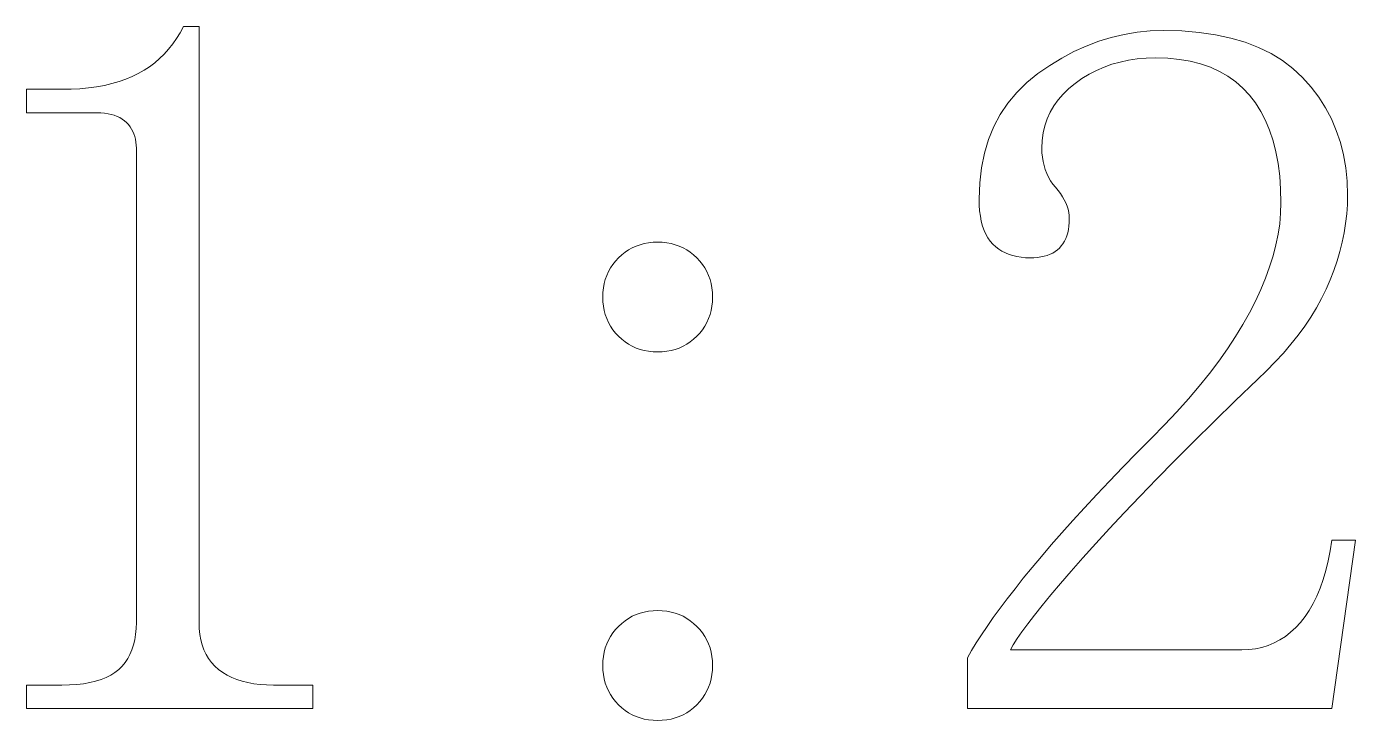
# Model space of a CAD drawing. Extents: x 0 to 297, y 0 to 210.
# Drawn here: x 129.71 to 136.49, y 62.8 to 66.34 of the extents above; entities that cross this region are included whole.
import ezdxf

# ---------------------------------------------------------------- set-up
doc = ezdxf.new("R2010")
doc.units = 0

msp = doc.modelspace()

# ---------------------------------------------------------------- linework, layer by layer
at = {"color": 255, "lineweight": 13}
for points in [[(130.5913, 66.3391), (130.5913, 63.2991), (130.5923, 63.2679), (130.5953, 63.2383), (130.6003, 63.2103), (130.6073, 63.1839), (130.6163, 63.1591), (130.6273, 63.1359), (130.6403, 63.1143), (130.6553, 63.0943), (130.6723, 63.0759), (130.6913, 63.0591), (130.7121, 63.0439), (130.7345, 63.0303), (130.7585, 63.0183), (130.7841, 63.0079), (130.8113, 62.9991), (130.8401, 62.9919), (130.8705, 62.9863), (130.9025, 62.9823), (130.9361, 62.9799), (130.9713, 62.9791), (131.1713, 62.9791), (131.1713, 62.8591), (129.7113, 62.8591), (129.7113, 62.9791), (129.8913, 62.9791), (129.9302, 62.9799), (129.9669, 62.9823), (130.0014, 62.9863), (130.0337, 62.9919), (130.0638, 62.9991), (130.0917, 63.0079), (130.1174, 63.0183), (130.1409, 63.0303), (130.1622, 63.0439), (130.1813, 63.0591), (130.1984, 63.0759), (130.2137, 63.0943), (130.2272, 63.1143), (130.2389, 63.1359), (130.2488, 63.1591), (130.2569, 63.1839), (130.2632, 63.2103), (130.2677, 63.2383), (130.2704, 63.2679), (130.2713, 63.2991), (130.2713, 65.7191), (130.2708, 65.7348), (130.2693, 65.7499), (130.2668, 65.7644), (130.2633, 65.7783), (130.2588, 65.7916), (130.2533, 65.8043), (130.2468, 65.8164), (130.2393, 65.8279), (130.2308, 65.8388), (130.2213, 65.8491), (130.2108, 65.8586), (130.1993, 65.8671), (130.1868, 65.8746), (130.1733, 65.8811), (130.1588, 65.8866), (130.1433, 65.8911), (130.1268, 65.8946), (130.1093, 65.8971), (130.0908, 65.8986), (130.0713, 65.8991), (129.7113, 65.8991), (129.7113, 66.0191), (129.8913, 66.0191), (129.9384, 66.0199), (129.9837, 66.0223), (130.0272, 66.0263), (130.0689, 66.0319), (130.1088, 66.0391), (130.1469, 66.0479), (130.1832, 66.0583), (130.2177, 66.0703), (130.2504, 66.0839), (130.2813, 66.0991), (130.3106, 66.1159), (130.3385, 66.1343), (130.365, 66.1543), (130.3901, 66.1759), (130.4138, 66.1991), (130.4361, 66.2239), (130.457, 66.2503), (130.4765, 66.2783), (130.4946, 66.3079), (130.5113, 66.3391)], [(136.1113, 65.4391), (136.1097, 65.5094), (136.1049, 65.5763), (136.0969, 65.6398), (136.0857, 65.6999), (136.0713, 65.7566), (136.0537, 65.8099), (136.0329, 65.8598), (136.0089, 65.9063), (135.9817, 65.9494), (135.9513, 65.9891), (135.9177, 66.0252), (135.8809, 66.0575), (135.8409, 66.086), (135.7977, 66.1107), (135.7513, 66.1316), (135.7017, 66.1487), (135.6489, 66.162), (135.5929, 66.1715), (135.5337, 66.1772), (135.4713, 66.1791), (135.424, 66.1778), (135.3781, 66.1739), (135.3336, 66.1674), (135.2905, 66.1583), (135.2488, 66.1466), (135.2085, 66.1323), (135.1696, 66.1154), (135.1321, 66.0959), (135.096, 66.0738), (135.0613, 66.0491), (135.029, 66.0224), (135.0001, 65.9943), (134.9746, 65.9648), (134.9525, 65.9339), (134.9338, 65.9016), (134.9185, 65.8679), (134.9066, 65.8328), (134.8981, 65.7963), (134.893, 65.7584), (134.8913, 65.7191), (134.892, 65.6955), (134.8941, 65.6727), (134.8976, 65.6507), (134.9025, 65.6295), (134.9088, 65.6091), (134.9165, 65.5895), (134.9256, 65.5707), (134.9361, 65.5527), (134.948, 65.5355), (134.9613, 65.5191), (134.9746, 65.5031), (134.9865, 65.4871), (134.997, 65.4711), (135.0061, 65.4551), (135.0138, 65.4391), (135.0201, 65.4231), (135.025, 65.4071), (135.0285, 65.3911), (135.0306, 65.3751), (135.0313, 65.3591), (135.0308, 65.3396), (135.0293, 65.3211), (135.0268, 65.3036), (135.0233, 65.2871), (135.0188, 65.2716), (135.0133, 65.2571), (135.0068, 65.2436), (134.9993, 65.2311), (134.9908, 65.2196), (134.9813, 65.2091), (134.9708, 65.1996), (134.9593, 65.1911), (134.9468, 65.1836), (134.9333, 65.1771), (134.9188, 65.1716), (134.9033, 65.1671), (134.8868, 65.1636), (134.8693, 65.1611), (134.8508, 65.1596), (134.8313, 65.1591), (134.8078, 65.1598), (134.7853, 65.1619), (134.7638, 65.1654), (134.7433, 65.1703), (134.7238, 65.1766), (134.7053, 65.1843), (134.6878, 65.1934), (134.6713, 65.2039), (134.6558, 65.2158), (134.6413, 65.2291), (134.628, 65.244), (134.6161, 65.2607), (134.6056, 65.2792), (134.5965, 65.2995), (134.5888, 65.3216), (134.5825, 65.3455), (134.5776, 65.3712), (134.5741, 65.3987), (134.572, 65.428), (134.5713, 65.4591), (134.5743, 65.5411), (134.5833, 65.6191), (134.5983, 65.6931), (134.6193, 65.7631), (134.6463, 65.8291), (134.6793, 65.8911), (134.7183, 65.9491), (134.7633, 66.0031), (134.8143, 66.0531), (134.8713, 66.0991), (134.9317, 66.1409), (134.9929, 66.1783), (135.0549, 66.2113), (135.1177, 66.2399), (135.1813, 66.2641), (135.2457, 66.2839), (135.3109, 66.2993), (135.3769, 66.3103), (135.4437, 66.3169), (135.5113, 66.3191), (135.6048, 66.3167), (135.6933, 66.3095), (135.7768, 66.2975), (135.8553, 66.2807), (135.9288, 66.2591), (135.9973, 66.2327), (136.0608, 66.2015), (136.1193, 66.1655), (136.1728, 66.1247), (136.2213, 66.0791), (136.265, 66.0299), (136.3041, 65.9783), (136.3386, 65.9243), (136.3685, 65.8679), (136.3938, 65.8091), (136.4145, 65.7479), (136.4306, 65.6843), (136.4421, 65.6183), (136.449, 65.5499), (136.4513, 65.4791), (136.4502, 65.4311), (136.4469, 65.3831), (136.4414, 65.3351), (136.4337, 65.2871), (136.4238, 65.2391), (136.4117, 65.1911), (136.3974, 65.1431), (136.3809, 65.0951), (136.3622, 65.0471), (136.3413, 64.9991), (136.318, 64.9513), (136.2921, 64.9039), (136.2636, 64.8569), (136.2325, 64.8103), (136.1988, 64.7641), (136.1625, 64.7183), (136.1236, 64.6729), (136.0821, 64.6279), (136.038, 64.5833), (135.9913, 64.5391), (135.878, 64.4292), (135.7701, 64.3235), (135.6676, 64.222), (135.5705, 64.1247), (135.4788, 64.0316), (135.3925, 63.9427), (135.3116, 63.858), (135.2361, 63.7775), (135.166, 63.7012), (135.1013, 63.6291), (135.0418, 63.5614), (134.9873, 63.4983), (134.9378, 63.4398), (134.8933, 63.3859), (134.8538, 63.3366), (134.8193, 63.2919), (134.7898, 63.2518), (134.7653, 63.2163), (134.7458, 63.1854), (134.7313, 63.1591), (135.9113, 63.1591), (135.9467, 63.1605), (135.9809, 63.1647), (136.0139, 63.1717), (136.0457, 63.1815), (136.0763, 63.1941), (136.1057, 63.2095), (136.1339, 63.2277), (136.1609, 63.2487), (136.1867, 63.2725), (136.2113, 63.2991), (136.2345, 63.3285), (136.2561, 63.3607), (136.2761, 63.3957), (136.2945, 63.4335), (136.3113, 63.4741), (136.3265, 63.5175), (136.3401, 63.5637), (136.3521, 63.6127), (136.3625, 63.6645), (136.3713, 63.7191), (136.4913, 63.7191), (136.3713, 62.8591), (134.5113, 62.8591), (134.5113, 63.1191), (134.5326, 63.1561), (134.5565, 63.1951), (134.583, 63.2361), (134.6121, 63.2791), (134.6438, 63.3241), (134.6781, 63.3711), (134.715, 63.4201), (134.7545, 63.4711), (134.7966, 63.5241), (134.8413, 63.5791), (134.8888, 63.6361), (134.9393, 63.6951), (134.9928, 63.7561), (135.0493, 63.8191), (135.1088, 63.8841), (135.1713, 63.9511), (135.2368, 64.0201), (135.3053, 64.0911), (135.3768, 64.1641), (135.4513, 64.2391), (135.5175, 64.3067), (135.5801, 64.3735), (135.6391, 64.4395), (135.6945, 64.5047), (135.7463, 64.5691), (135.7945, 64.6327), (135.8391, 64.6955), (135.8801, 64.7575), (135.9175, 64.8187), (135.9513, 64.8791), (135.9817, 64.9387), (136.0089, 64.9975), (136.0329, 65.0555), (136.0537, 65.1127), (136.0713, 65.1691), (136.0857, 65.2247), (136.0969, 65.2795), (136.1049, 65.3335), (136.1097, 65.3867)], [(133.2113, 64.9591), (133.2105, 64.9355), (133.2081, 64.9127), (133.2041, 64.8907), (133.1985, 64.8695), (133.1913, 64.8491), (133.1825, 64.8295), (133.1721, 64.8107), (133.1601, 64.7927), (133.1465, 64.7755), (133.1313, 64.7591), (133.1149, 64.7439), (133.0977, 64.7303), (133.0797, 64.7183), (133.0609, 64.7079), (133.0413, 64.6991), (133.0209, 64.6919), (132.9997, 64.6863), (132.9777, 64.6823), (132.9549, 64.6799), (132.9313, 64.6791), (132.9077, 64.6799), (132.8849, 64.6823), (132.8629, 64.6863), (132.8417, 64.6919), (132.8213, 64.6991), (132.8017, 64.7079), (132.7829, 64.7183), (132.7649, 64.7303), (132.7477, 64.7439), (132.7313, 64.7591), (132.7161, 64.7755), (132.7025, 64.7927), (132.6905, 64.8107), (132.6801, 64.8295), (132.6713, 64.8491), (132.6641, 64.8695), (132.6585, 64.8907), (132.6545, 64.9127), (132.6521, 64.9355), (132.6513, 64.9591), (132.6521, 64.9827), (132.6545, 65.0055), (132.6585, 65.0275), (132.6641, 65.0487), (132.6713, 65.0691), (132.6801, 65.0887), (132.6905, 65.1075), (132.7025, 65.1255), (132.7161, 65.1427), (132.7313, 65.1591), (132.7477, 65.1743), (132.7649, 65.1879), (132.7829, 65.1999), (132.8017, 65.2103), (132.8213, 65.2191), (132.8417, 65.2263), (132.8629, 65.2319), (132.8849, 65.2359), (132.9077, 65.2383), (132.9313, 65.2391), (132.9549, 65.2383), (132.9777, 65.2359), (132.9997, 65.2319), (133.0209, 65.2263), (133.0413, 65.2191), (133.0609, 65.2103), (133.0797, 65.1999), (133.0977, 65.1879), (133.1149, 65.1743), (133.1313, 65.1591), (133.1465, 65.1427), (133.1601, 65.1255), (133.1721, 65.1075), (133.1825, 65.0887), (133.1913, 65.0691), (133.1985, 65.0487), (133.2041, 65.0275), (133.2081, 65.0055), (133.2105, 64.9827)], [(133.2113, 63.0791), (133.2105, 63.0555), (133.2081, 63.0327), (133.2041, 63.0107), (133.1985, 62.9895), (133.1913, 62.9691), (133.1825, 62.9495), (133.1721, 62.9307), (133.1601, 62.9127), (133.1465, 62.8955), (133.1313, 62.8791), (133.1149, 62.8639), (133.0977, 62.8503), (133.0797, 62.8383), (133.0609, 62.8279), (133.0413, 62.8191), (133.0209, 62.8119), (132.9997, 62.8063), (132.9777, 62.8023), (132.9549, 62.7999), (132.9313, 62.7991), (132.9077, 62.7999), (132.8849, 62.8023), (132.8629, 62.8063), (132.8417, 62.8119), (132.8213, 62.8191), (132.8017, 62.8279), (132.7829, 62.8383), (132.7649, 62.8503), (132.7477, 62.8639), (132.7313, 62.8791), (132.7161, 62.8955), (132.7025, 62.9127), (132.6905, 62.9307), (132.6801, 62.9495), (132.6713, 62.9691), (132.6641, 62.9895), (132.6585, 63.0107), (132.6545, 63.0327), (132.6521, 63.0555), (132.6513, 63.0791), (132.6521, 63.1027), (132.6545, 63.1255), (132.6585, 63.1475), (132.6641, 63.1687), (132.6713, 63.1891), (132.6801, 63.2087), (132.6905, 63.2275), (132.7025, 63.2455), (132.7161, 63.2627), (132.7313, 63.2791), (132.7477, 63.2943), (132.7649, 63.3079), (132.7829, 63.3199), (132.8017, 63.3303), (132.8213, 63.3391), (132.8417, 63.3463), (132.8629, 63.3519), (132.8849, 63.3559), (132.9077, 63.3583), (132.9313, 63.3591), (132.9549, 63.3583), (132.9777, 63.3559), (132.9997, 63.3519), (133.0209, 63.3463), (133.0413, 63.3391), (133.0609, 63.3303), (133.0797, 63.3199), (133.0977, 63.3079), (133.1149, 63.2943), (133.1313, 63.2791), (133.1465, 63.2627), (133.1601, 63.2455), (133.1721, 63.2275), (133.1825, 63.2087), (133.1913, 63.1891), (133.1985, 63.1687), (133.2041, 63.1475), (133.2081, 63.1255), (133.2105, 63.1027)]]:
    msp.add_lwpolyline(points, close=True, dxfattribs=at)

doc.saveas('drawing.dxf')
